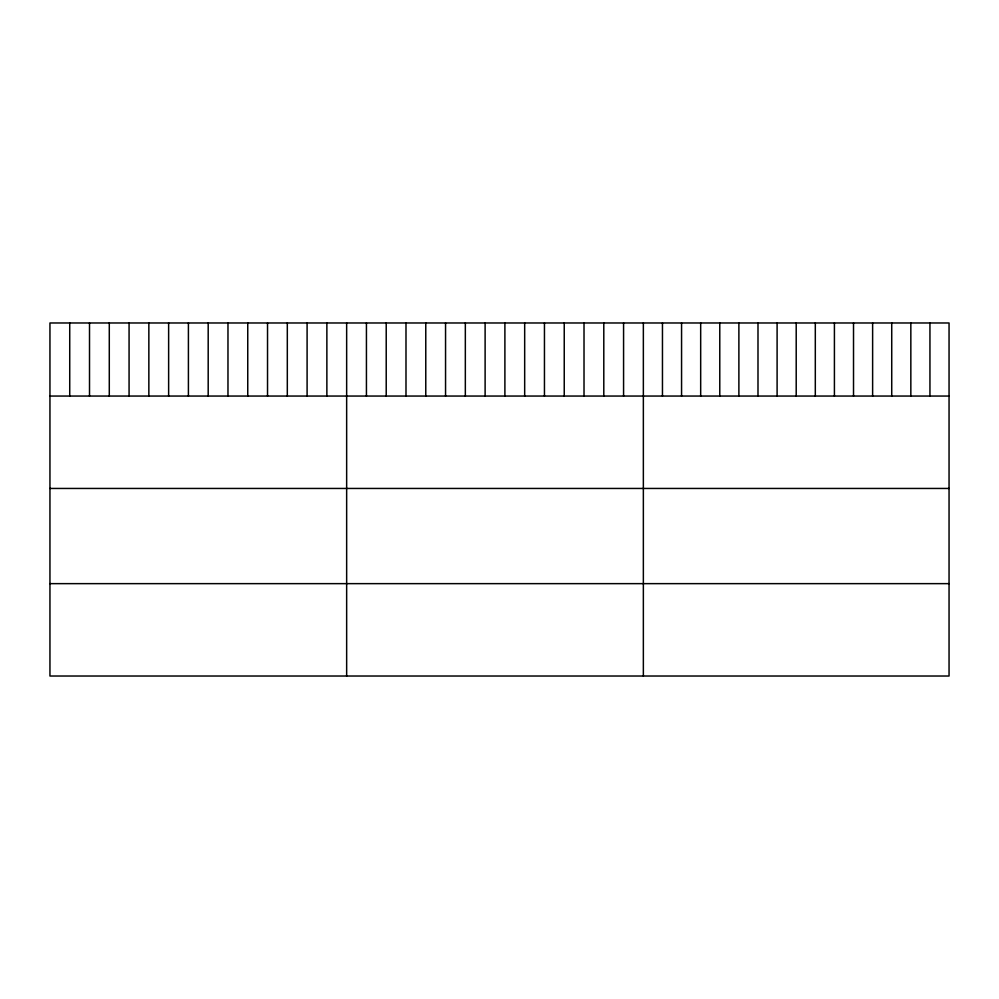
<?xml version="1.0" encoding="UTF-8"?>
<svg xmlns="http://www.w3.org/2000/svg" width="999" height="999" viewBox="0 0 999 999"><rect width="100%" height="100%" fill="white"/><g stroke="black" fill="none" stroke-linecap="round" stroke-linejoin="round"><path stroke-width="1.5" d="M949.05 396.054L949.05 676.023L49.95 676.023L49.95 322.977L949.05 322.977L949.05 396.054L49.95 396.054M49.95 488.449L949.05 488.449M49.95 583.641L949.05 583.641M929.944 322.977L929.944 396.054M910.838 322.977L910.838 396.054M891.732 322.977L891.732 396.054M872.626 322.977L872.626 396.054M853.521 322.977L853.521 396.054M834.415 322.977L834.415 396.054M815.309 322.977L815.309 396.054M796.203 322.977L796.203 396.054M777.097 322.977L777.097 396.054M757.991 322.977L757.991 396.054M738.885 322.977L738.885 396.054M719.779 322.977L719.779 396.054M700.674 322.977L700.674 396.054M681.568 322.977L681.568 396.054M662.462 322.977L662.462 396.054M643.356 322.977L643.356 676.023M623.576 322.977L623.576 396.054M603.796 322.977L603.796 396.054M584.015 322.977L584.015 396.054M564.235 322.977L564.235 396.054M544.455 322.977L544.455 396.054M524.675 322.977L524.675 396.054M504.895 322.977L504.895 396.054M485.114 322.977L485.114 396.054M465.334 322.977L465.334 396.054M445.554 322.977L445.554 396.054M425.774 322.977L425.774 396.054M405.994 322.977L405.994 396.054M386.213 322.977L386.213 396.054M366.433 322.977L366.433 396.054M346.653 322.977L346.653 676.023M326.873 322.977L326.873 396.054M307.093 322.977L307.093 396.054M287.312 322.977L287.312 396.054M267.532 322.977L267.532 396.054M247.752 322.977L247.752 396.054M227.972 322.977L227.972 396.054M208.192 322.977L208.192 396.054M188.411 322.977L188.411 396.054M168.631 322.977L168.631 396.054M148.851 322.977L148.851 396.054M129.071 322.977L129.071 396.054M109.291 322.977L109.291 396.054M89.51 322.977L89.51 396.054M69.73 322.977L69.73 396.054"/></g></svg>
